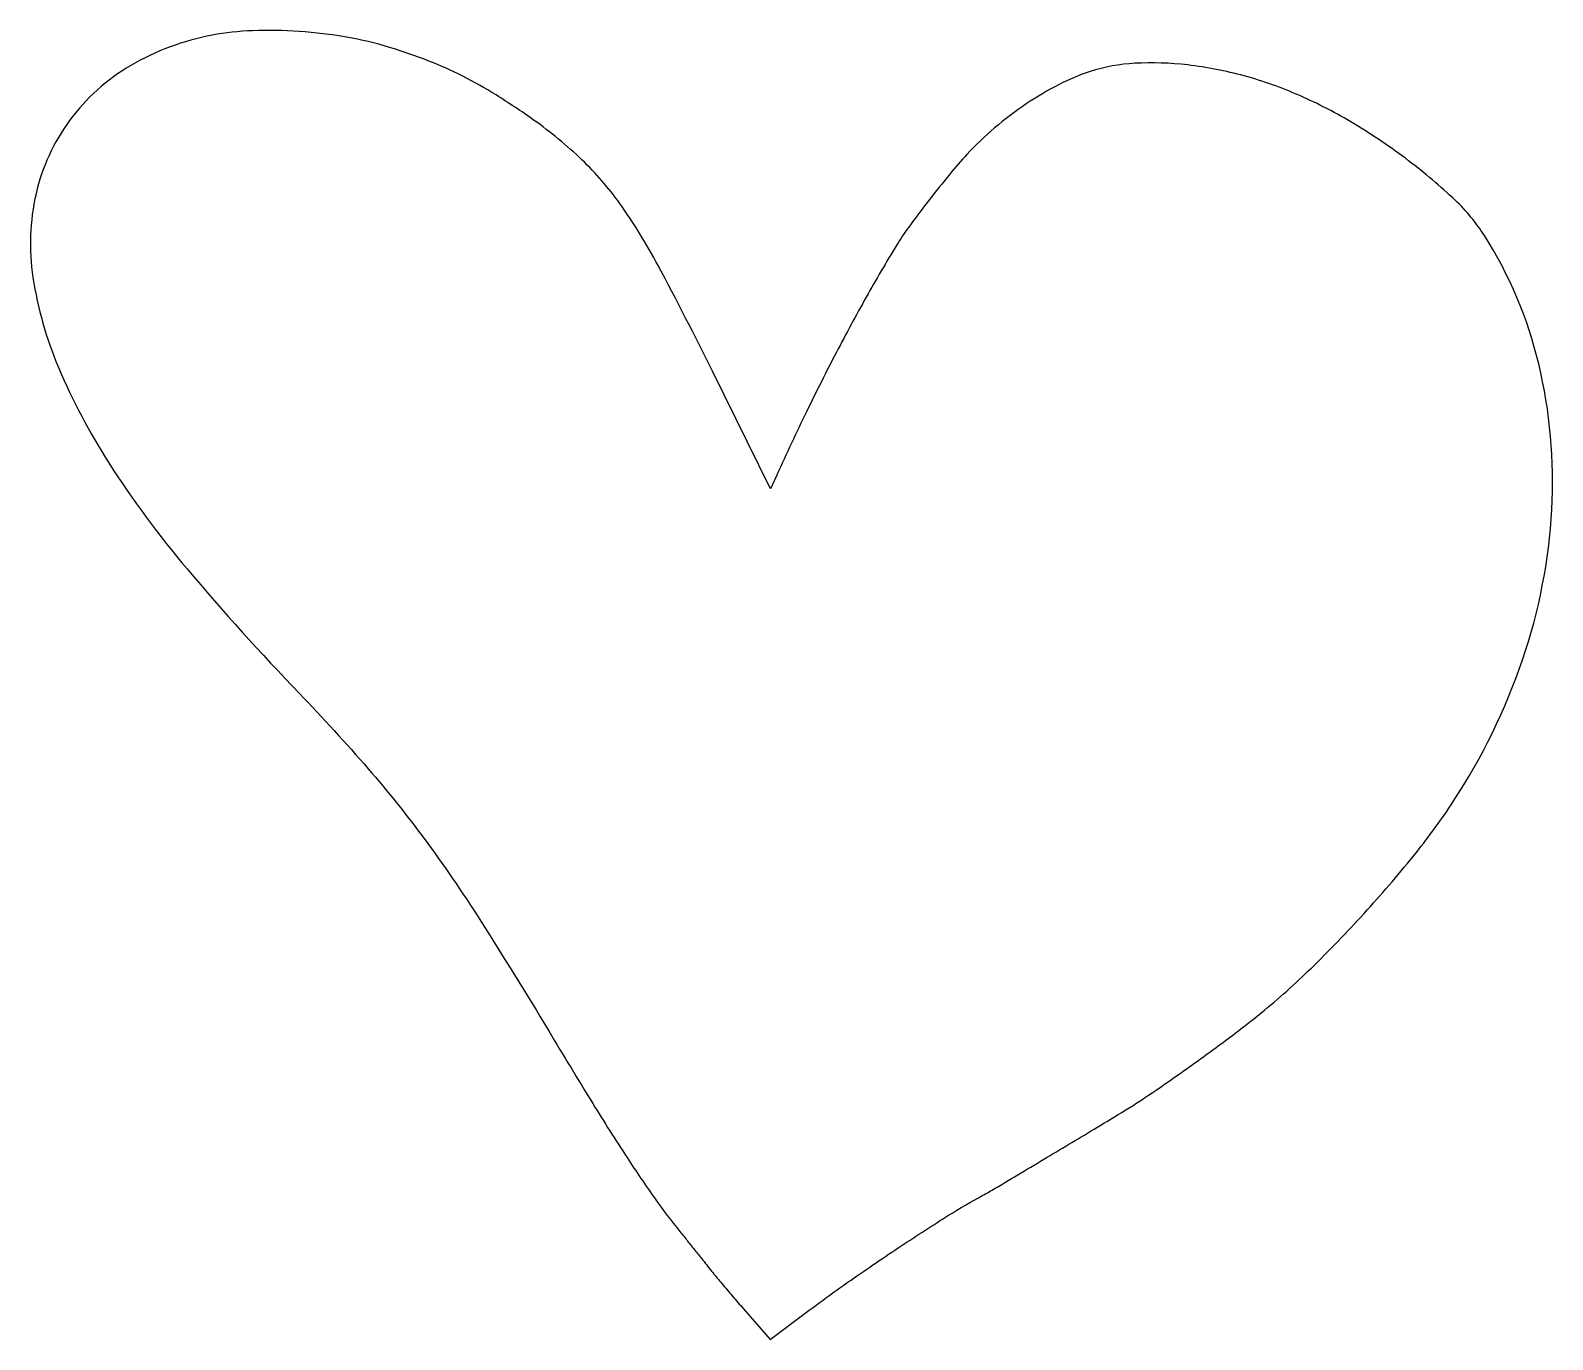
# Model space of a CAD drawing. Extents: x 0 to 447, y 0 to 384.
import ezdxf

# ---------------------------------------------------------------- set-up
doc = ezdxf.new("R2010")
doc.units = 0

msp = doc.modelspace()

# ---------------------------------------------------------------- linework, layer by layer
msp.add_lwpolyline([(53.5, 382.502501, 0.086017), (29.644819, 373.58916, 0.101553), (11.746434, 357.519757, 0.103795), (1.8819, 336.006636, 0.093627), (0.99017, 311.5, 0.063036), (8.488686, 285.049476, 0.04191), (23.230354, 257.138135, 0.032983), (46.189596, 226.018721, 0.016309), (79.10603, 189.545853, -0.013125), (99.308537, 167.445139, -0.019455), (115.713404, 146.966933, -0.016939), (132.011793, 123.277323, -0.00726), (152.228812, 90.613393, 0.002989), (165.173746, 69.293929, 0.006908), (175.213094, 53.474286, 0.00907), (183.468837, 41.340259, 0.016621), (190.695397, 31.810762, -0.001092), (192.972109, 28.994611, -0.000979), (195.320903, 26.064554, -0.000981), (197.418873, 23.426263, -0.003079), (198.813748, 21.642601, 0.008583), (200.333381, 19.742875, 0.00189), (203.00962, 16.537275, 0.001966), (206.132453, 12.854839, 0.001889), (209.325384, 9.148065), (217.150767, 0.132453), (227.825384, 8.118971, -0.008089), (240.918235, 17.588318, -0.006069), (255.620367, 27.60008, -0.006049), (269.487284, 36.559062, -0.01675), (279.52013, 42.410736, 0.01064), (283.163383, 44.476436, 0.00031), (298.381022, 53.550726, 0.000641), (312.941807, 62.270911, 0.002988), (321.299308, 67.35883, 0.012166), (330.346127, 73.249359, 0.005358), (342.033785, 81.456523, 0.005363), (353.561931, 89.92647, 0.011941), (362.10868, 96.673452, 0.021199), (376.754833, 109.900529, 0.014519), (392.26942, 126.06659, 0.014622), (406.579596, 142.831812, 0.024327), (417.499143, 157.85009, 0.062745), (437.815695, 199.408479, 0.068685), (446.386604, 243.446789, 0.072392), (442.558386, 286.1225, 0.083286), (426.643544, 323.745314, 0.062113), (418.077167, 334.115327, 0.026972), (404.403224, 345.688056, 0.026273), (388.421309, 356.525866, 0.032539), (372.463131, 364.799549, 0.036196), (356.205739, 370.566688, 0.038576), (339.628137, 373.779256, 0.041465), (324.094467, 374.267508, 0.065432), (311, 371.855775, 0.041489), (301.915091, 368.060217, 0.028344), (292.288526, 362.350479, 0.027491), (282.993692, 355.32857, 0.030785), (274.890728, 347.57282, 0.014648), (269.844823, 341.778233, 0.006823), (263.629302, 333.989083, 0.006553), (257.800943, 326.270331, 0.021917), (254.27355, 321, 0.00863), (245.338876, 305.706452, 0.007731), (236.59419, 289.546385, 0.007316), (227.892275, 272.240695, 0.005991), (219.085535, 253.5), (217.264016, 249.5), (200.234282, 284, 0.007977), (184.29346, 315.036561, 0.03207), (173.071023, 333.155311, 0.047421), (162.026328, 345.916015, 0.036544), (147.813479, 357.635237, 0.014542), (136.789585, 364.974854, 0.022883), (126.879526, 370.551449, 0.024023), (116.866496, 375.008148, 0.018462), (105.557581, 378.929906, 0.031879), (92.969667, 381.919168, 0.025229), (79.07625, 383.57989, 0.025618), (65.402166, 383.816423, 0.038029)], format="xyb", close=True)

doc.saveas('drawing.dxf')
